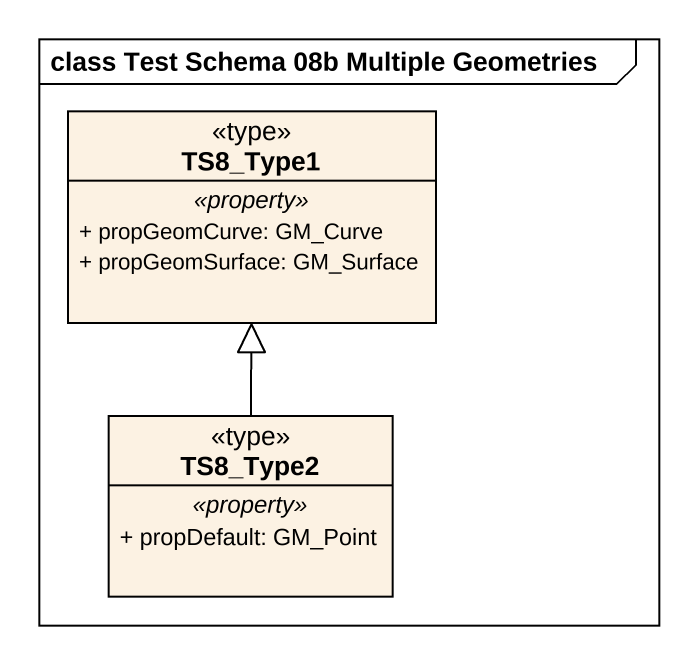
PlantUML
@startuml
mainframe class Test Schema 08b Multiple Geometries
hide circle
hide empty members
skinparam classAttributeIconSize 0
class TS8_Type1 <<type>> {
  .. <<property>> ..
  + propGeomCurve: GM_Curve
  + propGeomSurface: GM_Surface
}
class TS8_Type2 <<type>> {
  .. <<property>> ..
  + propDefault: GM_Point
}
TS8_Type2 -up-|> TS8_Type1
@enduml
